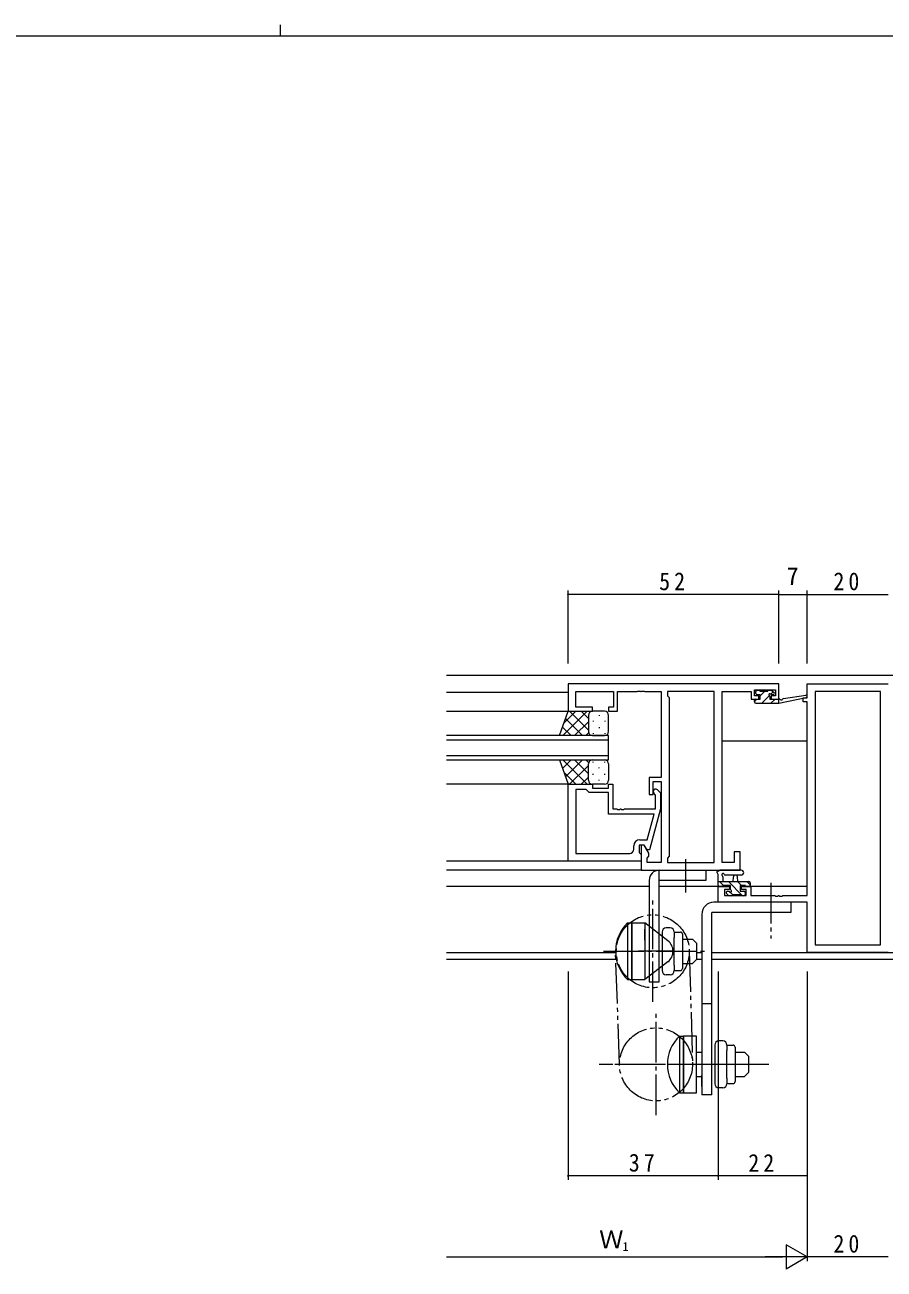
# Model space of a CAD drawing. Units: millimetres on the paper. Extents: x -397 to 397, y -282 to 282.
# Drawn here: x -71.9 to 140.1, y -24.8 to 282.1 of the extents above; entities that cross this region are included whole.
import ezdxf
from ezdxf.enums import TextEntityAlignment as Align

# ---------------------------------------------------------------- set-up
doc = ezdxf.new("R2010")
doc.units = ezdxf.units.MM
doc.linetypes.add('USER2', pattern=[13, 10, -1, 1, -1])
doc.linetypes.add('USER3', pattern=[15, 10, -1, 1, -1, 1, -1])
for name, color, linetype, lineweight in [('0-1_YKK_ZWAK', 7, 'Continuous', 18), ('0-3_YKK_11', 7, 'Continuous', 18), ('0-4_YKK_12', 2, 'Continuous', 18), ('0-5_YKK_13', 4, 'Continuous', 18), ('0-6_YKK_D', 6, 'Continuous', 18)]:
    doc.layers.add(name, color=color, linetype=linetype, lineweight=lineweight)
doc.styles.add('ＭＳ ゴシック', font='')
doc.styles.get('ＭＳ ゴシック').set_extended_font_data('MS Gothic')

msp = doc.modelspace()

# ---------------------------------------------------------------- linework, layer by layer
at = {"layer": '0-1_YKK_ZWAK'}
for p, q in [((376.092, 279.3), (-393.908, 279.3)), ((-8.894, 282.1), (-8.894, 279.3))]:
    msp.add_line(p, q, dxfattribs=at)
at = {"layer": '0-3_YKK_11'}
for p, q in [((62.12, 119.581), (62.12, 112.781)), ((114.12, 119.581), (62.12, 119.581)), ((64.05, 117.651), (73.32, 117.651)), ((64.05, 113.781), (64.05, 117.651)), ((73.32, 117.651), (73.32, 113.781)), ((74.32, 117.651), (79.162, 117.651)), ((74.32, 112.781), (74.32, 117.651)), ((79.162, 117.651), (79.345, 117.771)), ((79.345, 117.771), (79.895, 117.771)), ((79.895, 117.771), (80.078, 117.651)), ((80.078, 117.651), (80.162, 117.651)), ((80.162, 117.651), (80.345, 117.771)), ((80.345, 117.771), (80.895, 117.771)), ((80.895, 117.771), (81.078, 117.651)), ((81.078, 117.651), (85.12, 117.651)), ((85.12, 117.651), (85.12, 96.481)), ((86.62, 117.651), (86.62, 116.581)), ((98.19, 117.651), (86.62, 117.651)), ((98.19, 75.511), (98.19, 117.651)), ((98.19, 75.511), (98.19, 117.651)), ((100.12, 117.651), (107.32, 117.651)), ((100.12, 75.511), (100.12, 117.651)), ((107.32, 117.651), (107.32, 116.851)), ((107.32, 116.851), (107.32, 115.781)), ((108.12, 118.081), (113.32, 118.081)), ((108.12, 116.581), (108.12, 118.081)), ((113.32, 118.081), (113.32, 116.581)), ((114.12, 115.781), (114.12, 119.581)), ((121.12, 119.581), (141.12, 119.581)), ((121.12, 116.081), (121.12, 119.581)), ((123.05, 117.651), (123.05, 55.211)), ((139.19, 117.651), (123.05, 117.651)), ((139.19, 55.211), (139.19, 117.651)), ((139.19, 55.211), (139.19, 117.651)), ((68.12, 113.781), (64.05, 113.781)), ((68.12, 112.781), (68.12, 113.781)), ((72.12, 113.781), (72.12, 112.781)), ((73.32, 113.781), (72.12, 113.781)), ((86.62, 116.581), (87.05, 116.151)), ((87.05, 116.151), (87.05, 77.011)), ((107.32, 115.781), (109.22, 115.781)), ((109.22, 116.581), (108.12, 116.581)), ((109.22, 115.781), (109.22, 116.581)), ((112.22, 116.581), (112.22, 115.781)), ((113.32, 116.581), (112.22, 116.581)), ((112.22, 115.781), (114.12, 115.781)), ((120.12, 116.081), (121.12, 116.081)), ((120.12, 115.081), (120.12, 116.081)), ((121.12, 115.081), (120.12, 115.081)), ((121.12, 67.311), (121.12, 115.081)), ((62.12, 112.781), (68.12, 112.781)), ((72.12, 112.781), (74.32, 112.781)), ((82.12, 96.481), (82.12, 92.281)), ((85.12, 96.481), (82.12, 96.481)), ((83.12, 95.481), (85.12, 95.481)), ((83.12, 92.281), (83.12, 95.481)), ((85.12, 95.481), (85.12, 75.511)), ((62.12, 94.781), (68.12, 94.781)), ((62.12, 75.781), (62.12, 94.781)), ((64.05, 93.481), (64.05, 77.711)), ((66.62, 93.481), (64.05, 93.481)), ((64.05, 93.481), (64.05, 77.711)), ((66.82, 93.281), (66.62, 93.481)), ((67.32, 92.781), (66.82, 93.281)), ((72.12, 92.781), (67.32, 92.781)), ((68.12, 94.781), (68.12, 93.781)), ((68.12, 93.781), (72.12, 93.781)), ((72.12, 94.781), (73.12, 94.781)), ((72.12, 93.781), (72.12, 94.781)), ((72.12, 87.381), (72.12, 92.781)), ((73.12, 94.781), (73.12, 88.681)), ((82.12, 92.281), (83.12, 92.281)), ((83.72, 92.132), (83.296, 92.556)), ((83.72, 88.681), (83.72, 92.132)), ((84.144, 93.405), (84.92, 92.629)), ((84.92, 92.629), (84.92, 88.684)), ((83.328, 87.381), (72.12, 87.381)), ((73.12, 88.681), (74.162, 88.681)), ((74.162, 88.681), (74.345, 88.561)), ((74.345, 88.561), (74.895, 88.561)), ((74.895, 88.561), (75.078, 88.681)), ((75.078, 88.681), (75.162, 88.681)), ((75.162, 88.681), (75.345, 88.561)), ((75.345, 88.561), (75.895, 88.561)), ((75.895, 88.561), (76.078, 88.681)), ((76.078, 88.681), (83.72, 88.681)), ((81.64, 81.081), (83.328, 87.381)), ((84.92, 88.684), (82.213, 78.581)), ((79.82, 81.081), (81.64, 81.081)), ((64.05, 77.711), (77.32, 77.711)), ((78.32, 78.711), (78.32, 79.581)), ((79.62, 79.781), (79.62, 77.981)), ((80.92, 79.781), (79.62, 79.781)), ((79.62, 77.981), (79.82, 77.781)), ((79.82, 77.781), (80.12, 77.481)), ((80.12, 79.781), (80.12, 73.581)), ((80.92, 79.781), (80.12, 79.781)), ((80.12, 77.481), (80.12, 75.781)), ((82.05, 77.823), (80.92, 79.781)), ((81.613, 78.581), (80.92, 79.781)), ((82.213, 78.581), (81.613, 78.581)), ((81.62, 76.581), (82.05, 77.011)), ((82.05, 77.011), (82.05, 77.823)), ((87.05, 77.011), (86.62, 76.581)), ((103.12, 78.081), (103.12, 75.511)), ((104.62, 78.081), (103.12, 78.081)), ((104.62, 73.581), (104.62, 78.081)), ((80.12, 75.781), (62.12, 75.781)), ((81.62, 75.511), (81.62, 76.581)), ((85.12, 75.511), (81.62, 75.511)), ((86.62, 76.581), (86.62, 75.511)), ((86.62, 75.511), (98.19, 75.511)), ((103.12, 75.511), (100.12, 75.511)), ((80.12, 73.581), (104.62, 73.581)), ((99.12, 69.581), (101.92, 69.581)), ((99.12, 65.681), (99.12, 69.581)), ((100.75, 68.781), (100.75, 67.311)), ((101.92, 68.781), (100.75, 68.781)), ((101.92, 69.581), (101.92, 68.781)), ((104.92, 69.581), (107.22, 69.581)), ((104.92, 68.781), (104.92, 69.581)), ((106.02, 68.781), (104.92, 68.781)), ((106.02, 67.311), (106.02, 68.781)), ((107.22, 69.581), (107.22, 67.311)), ((121.12, 65.681), (99.12, 65.681)), ((100.75, 67.311), (106.02, 67.311)), ((107.22, 67.311), (113.162, 67.311)), ((113.162, 67.311), (113.345, 67.191)), ((113.345, 67.191), (113.895, 67.191)), ((113.895, 67.191), (114.078, 67.311)), ((114.078, 67.311), (114.162, 67.311)), ((114.162, 67.311), (114.345, 67.191)), ((114.345, 67.191), (114.895, 67.191)), ((114.895, 67.191), (115.078, 67.311)), ((115.078, 67.311), (121.12, 67.311)), ((121.12, 53.281), (121.12, 65.681)), ((141.12, 53.281), (121.12, 53.281)), ((123.05, 55.211), (139.19, 55.211))]:
    msp.add_line(p, q, dxfattribs=at)
for centre, radius, start, end in [((83.72, 92.981), 0.6, 44.99999, 225.00001), ((79.82, 79.581), 1.5, 90.00001, 179.99999), ((77.32, 78.711), 1, 270.00001, 359.99999)]:
    msp.add_arc(centre, radius, start, end, dxfattribs=at)
at = {"layer": '0-4_YKK_12'}
for p, q in [((230.12, 121.581), (32.12, 121.581)), ((62.12, 117.38), (32.12, 117.38)), ((32.12, 112.78), (62.62, 112.781)), ((72.121, 106.781), (32.12, 106.781)), ((32.12, 105.781), (72.121, 105.781)), ((72.121, 100.781), (72.121, 106.781)), ((121.12, 105.381), (100.12, 105.381)), ((72.121, 101.781), (32.12, 101.781)), ((32.12, 100.781), (72.121, 100.781)), ((62.62, 94.781), (32.12, 94.781)), ((62.42, 75.781), (32.12, 75.781)), ((80.42, 73.58), (32.12, 73.58)), ((82.12, 69.581), (32.12, 69.581)), ((102.22, 69.581), (84.62, 69.581)), ((121.12, 69.581), (104.62, 69.581)), ((73.827, 53.211), (32.12, 53.211)), ((95.12, 53.211), (93.82, 53.211)), ((164.62, 53.211), (97.62, 53.211)), ((74.029, 51.581), (32.12, 51.581)), ((95.12, 51.581), (93.82, 51.581)), ((164.62, 51.581), (97.62, 51.581))]:
    msp.add_line(p, q, dxfattribs=at)
at = {"layer": '0-5_YKK_13'}
for p, q in [((108.42, 117.181), (108.42, 117.681)), ((108.632, 117.968), (108.433, 117.768)), ((108.72, 117.981), (109.22, 117.981)), ((109.52, 116.881), (108.72, 116.881)), ((109.42, 117.781), (111.42, 117.781)), ((110.691, 117.781), (109.52, 116.61)), ((109.52, 115.781), (109.52, 116.881)), ((111.808, 116.653), (109.936, 114.781)), ((111.62, 117.981), (112.22, 117.981)), ((112.74, 117.585), (112.147, 116.992)), ((112.72, 116.881), (112.381, 116.881)), ((112.432, 117.893), (112.932, 117.393)), ((115.232, 115.954), (120.774, 116.777)), ((108.691, 115.781), (108.12, 115.21)), ((108.12, 115.081), (108.12, 115.481)), ((108.42, 115.781), (109.52, 115.781)), ((108.42, 114.781), (114.118, 114.781)), ((111.92, 116.42), (111.92, 115.781)), ((111.92, 115.781), (114.118, 115.781)), ((113.181, 115.781), (112.181, 114.781)), ((114.118, 114.781), (120.879, 116.187)), ((114.118, 115.781), (114.205, 115.795)), ((114.118, 114.781), (114.118, 115.781)), ((59.977, 106.781), (62.12, 112.781)), ((66.852, 112.781), (60.852, 106.781)), ((64.023, 112.781), (61.062, 109.82)), ((65.671, 106.781), (61.475, 110.976)), ((62.12, 112.781), (68.12, 112.781)), ((67.12, 108.16), (62.5, 112.781)), ((67.12, 110.989), (65.328, 112.781)), ((67.12, 111.781), (67.12, 108.181)), ((67.12, 111.381), (67.12, 107.781)), ((71.12, 112.781), (68.12, 112.781)), ((69.756, 111.861), (69.756, 111.661)), ((72.12, 107.781), (72.12, 111.781)), ((62.843, 106.781), (60.731, 108.892)), ((67.12, 110.22), (63.68, 106.781)), ((67.176, 107.449), (66.508, 106.781)), ((68.341, 110.446), (68.341, 110.246)), ((69.756, 108.831), (69.756, 108.631)), ((71.171, 110.446), (71.171, 110.246)), ((68.12, 106.781), (59.977, 106.781)), ((68.12, 106.781), (71.12, 106.781)), ((68.341, 107.416), (68.341, 107.216)), ((71.171, 107.416), (71.171, 107.216)), ((59.977, 100.781), (68.12, 100.781)), ((59.977, 100.781), (62.12, 94.781)), ((62.843, 100.781), (60.731, 98.669)), ((66.852, 94.781), (60.852, 100.781)), ((65.671, 100.781), (61.475, 96.585)), ((67.12, 99.401), (62.5, 94.781)), ((67.12, 97.341), (63.68, 100.781)), ((67.177, 100.112), (66.508, 100.781)), ((67.12, 96.181), (67.12, 99.781)), ((67.12, 95.781), (67.12, 99.381)), ((68.12, 100.781), (71.12, 100.781)), ((68.341, 100.146), (68.341, 100.346)), ((69.756, 98.731), (69.756, 98.931)), ((71.171, 100.146), (71.171, 100.346)), ((72.12, 99.781), (72.12, 95.781)), ((64.023, 94.781), (61.062, 97.741)), ((67.12, 96.572), (65.328, 94.781)), ((68.341, 97.116), (68.341, 97.316)), ((69.756, 95.701), (69.756, 95.901)), ((71.171, 97.116), (71.171, 97.316)), ((62.12, 94.781), (68.12, 94.781)), ((71.12, 94.781), (68.12, 94.781)), ((84.62, 46.081), (84.62, 73.581)), ((84.62, 73.581), (96.12, 73.581)), ((99.12, 69.881), (99.12, 72.561)), ((99.12, 70.781), (106.72, 70.781)), ((100.45, 69.781), (99.45, 70.781)), ((104.848, 73.581), (99.685, 73.581)), ((100.32, 71.961), (100.32, 70.781)), ((104.848, 72.381), (100.887, 72.378)), ((105.195, 67.281), (101.695, 70.781)), ((102.82, 70.781), (102.922, 71.925)), ((104.02, 70.781), (103.918, 71.925)), ((104.94, 69.781), (103.94, 70.781)), ((107.02, 69.945), (106.185, 70.781)), ((100.02, 69.581), (99.42, 69.581)), ((102.22, 69.781), (100.22, 69.781)), ((101.708, 67.368), (101.208, 67.868)), ((101.42, 68.381), (101.759, 68.381)), ((102.75, 67.481), (101.872, 68.359)), ((102.22, 68.842), (102.22, 69.781)), ((104.62, 69.781), (104.62, 68.381)), ((105.92, 69.781), (104.62, 69.781)), ((104.62, 68.381), (105.52, 68.381)), ((105.82, 68.081), (105.82, 67.581)), ((106.72, 69.581), (106.12, 69.581)), ((107.02, 70.481), (107.02, 69.881)), ((117.12, 65.681), (98.12, 65.681)), ((102.52, 67.281), (101.92, 67.281)), ((104.82, 67.481), (102.72, 67.481)), ((105.52, 67.281), (105.02, 67.281)), ((117.12, 65.681), (117.12, 63.181)), ((95.12, 62.681), (95.12, 18.181)), ((97.62, 18.181), (97.62, 63.181)), ((117.12, 63.181), (97.62, 63.181)), ((76.82, 60.581), (77.82, 60.581)), ((76.82, 60.581), (76.82, 46.581)), ((77.82, 46.581), (77.82, 60.581)), ((77.82, 60.581), (81.02, 60.581)), ((77.82, 60.581), (77.82, 46.581)), ((86.756, 56.153), (81.02, 60.581)), ((81.02, 60.581), (81.02, 46.581)), ((81.02, 56.283), (81.02, 59.033)), ((85.32, 58.354), (85.32, 48.807)), ((87.32, 59.354), (86.32, 59.354)), ((88.32, 58.354), (88.32, 56.967)), ((88.32, 58.331), (89.82, 58.331)), ((88.32, 50.194), (88.32, 56.967)), ((90.32, 57.831), (90.32, 49.331)), ((90.32, 56.581), (92.82, 56.581)), ((92.82, 56.581), (93.82, 55.581)), ((93.82, 55.581), (93.82, 51.581)), ((88.073, 53.581), (79.468, 53.581)), ((86.756, 51.008), (81.02, 46.581)), ((88.32, 50.194), (88.32, 48.807)), ((76.82, 46.581), (77.82, 46.581)), ((77.82, 46.581), (81.02, 46.581)), ((87.32, 47.807), (86.32, 47.807)), ((88.32, 48.831), (89.82, 48.831)), ((95.12, 40.681), (97.62, 40.681)), ((89.62, 32.681), (90.62, 32.681)), ((89.62, 32.681), (89.62, 18.681)), ((90.62, 18.681), (90.62, 32.681)), ((90.62, 32.681), (90.62, 18.681)), ((93.82, 32.681), (90.62, 32.681)), ((93.82, 18.681), (93.82, 32.681)), ((93.82, 28.383), (93.82, 31.133)), ((100.32, 31.454), (99.32, 31.454)), ((93.82, 28.681), (95.12, 28.681)), ((98.32, 30.454), (98.32, 20.907)), ((101.32, 30.454), (101.32, 29.067)), ((101.32, 30.431), (102.82, 30.431)), ((101.32, 22.294), (101.32, 29.067)), ((103.32, 29.931), (103.32, 21.431)), ((103.32, 28.681), (105.62, 28.681)), ((105.62, 28.681), (106.62, 27.681)), ((106.62, 27.681), (106.62, 23.681)), ((102.475, 25.681), (89.959, 25.681)), ((93.82, 22.681), (95.12, 22.681)), ((95.12, 20.228), (95.12, 22.978)), ((101.32, 22.294), (101.32, 20.907)), ((89.62, 18.681), (90.62, 18.681)), ((90.62, 18.681), (93.82, 18.681)), ((100.32, 19.907), (99.32, 19.907)), ((101.32, 20.931), (102.82, 20.931)), ((97.62, 18.181), (95.12, 18.181))]:
    msp.add_line(p, q, dxfattribs=at)
at = {"layer": '0-5_YKK_13', "linetype": 'USER2'}
for p, q in [((91.12, 76.302), (91.12, 68.088)), ((112.12, 70.438), (112.12, 56.696)), ((83.02, 41.081), (83.02, 66.081)), ((70.82, 53.581), (96.177, 53.581)), ((83.82, 13.181), (83.82, 38.181)), ((111.62, 25.681), (69.82, 25.681)), ((110.141, 25.681), (70.131, 25.681))]:
    msp.add_line(p, q, dxfattribs=at)
at = {"layer": '0-5_YKK_13', "linetype": 'USER3'}
for p, q in [((74.82, 25.681), (73.82, 53.581)), ((92.02, 53.581), (92.82, 25.681))]:
    msp.add_line(p, q, dxfattribs=at)
at = {"layer": '0-5_YKK_13'}
for points in [[(82.12, 71.081), (82.12, 46.081), (84.62, 46.081)], [(96.12, 73.581), (96.12, 71.081), (84.62, 71.081)], [(90.32, 50.581), (92.82, 50.581), (93.82, 51.581)], [(103.32, 22.681), (105.62, 22.681), (106.62, 23.681)]]:
    msp.add_lwpolyline(points, dxfattribs=at)
at = {"layer": '0-5_YKK_13', "linetype": 'USER3'}
for centre in [(83.02, 53.581), (83.82, 25.681)]:
    msp.add_circle(centre, 9, dxfattribs=at)
at = {"layer": '0-5_YKK_13'}
for centre, radius, start, end in [((108.72, 117.681), 0.3, 90, 180), ((108.72, 117.181), 0.3, 180, 270), ((109.22, 117.781), 0.2, 0, 90), ((111.62, 117.781), 0.2, 90, 180), ((111.92, 116.881), 0.25, 33.05573, 236.94427), ((111.62, 116.42), 0.3, 0, 56.94427), ((112.381, 117.181), 0.3, 213.05573, 270), ((112.22, 117.681), 0.3, 45, 90), ((112.72, 117.181), 0.3, 270, 45), ((120.818, 116.481), 0.3, 281.74981, 98.44936), ((108.42, 115.481), 0.3, 90, 180), ((108.42, 115.081), 0.3, 180, 270), ((114.253, 115.498), 0.3, 39.19754, 99.19754), ((114.718, 115.878), 0.3, 219.19754, 338.44936), ((115.276, 115.657), 0.3, 98.44936, 158.44936), ((68.12, 111.781), 1, 90, 180), ((68.12, 111.781), 1, 90, 180), ((71.12, 111.781), 1, 360, 90), ((68.12, 107.781), 1, 180, 270), ((68.12, 107.781), 1, 180, 270), ((71.12, 107.781), 1, 270, 360), ((68.12, 99.781), 1, 90, 180), ((68.12, 99.781), 1, 90, 180), ((71.12, 99.781), 1, 360, 90), ((68.12, 95.781), 1, 180, 270), ((68.12, 95.781), 1, 180, 270), ((71.12, 95.781), 1, 270, 360), ((84.62, 71.081), 2.5, 90, 180), ((99.12, 73.081), 0.3, 79.47122, 240), ((98.82, 72.561), 0.3, 0, 60), ((99.229, 73.67), 0.3, 259.47122, 319.47122), ((99.685, 73.281), 0.3, 90, 139.47122), ((100.32, 72.481), 0.3, 19.18976, 240), ((100.02, 71.961), 0.3, 0, 60), ((100.886, 72.678), 0.3, 199.18976, 270.04023), ((103.42, 71.881), 0.5, 5.09207, 174.90793), ((104.847, 72.981), 0.6, 270.04023, 90.04023), ((106.72, 70.481), 0.3, 0, 90), ((99.42, 69.881), 0.3, 180, 270), ((100.02, 69.781), 0.2, 270, 0), ((101.42, 68.081), 0.3, 90, 225), ((101.759, 68.081), 0.3, 33.05573, 90), ((102.22, 68.381), 0.25, 213.05573, 56.94427), ((102.52, 68.842), 0.3, 180, 236.94427), ((105.52, 68.081), 0.3, 0, 90), ((105.52, 67.581), 0.3, 270, 0), ((106.12, 69.781), 0.2, 180, 270), ((106.72, 69.881), 0.3, 270, 0), ((98.12, 62.681), 3, 90, 180), ((101.92, 67.581), 0.3, 225, 270), ((102.52, 67.481), 0.2, 270, 0), ((105.02, 67.481), 0.2, 180, 270), ((83.486, 53.581), 9.667, 133.60284, 226.39716), ((86.32, 58.354), 1, 90, 180), ((87.32, 58.354), 1, 0, 90), ((89.82, 57.831), 0.5, 0, 90), ((84.77, 53.581), 3.25, 307.66316, 52.33684), ((89.82, 49.331), 0.5, 270, 0), ((86.32, 48.807), 1, 180, 270), ((87.32, 48.807), 1, 270, 0), ((96.286, 25.681), 9.667, 133.60284, 226.39716), ((99.32, 30.454), 1, 90, 180), ((100.32, 30.454), 1, 0, 90), ((102.82, 29.931), 0.5, 0, 90), ((99.32, 20.907), 1, 180, 270), ((100.32, 20.907), 1, 270, 0), ((102.82, 21.431), 0.5, 270, 0)]:
    msp.add_arc(centre, radius, start, end, dxfattribs=at)
at = {"layer": '0-6_YKK_D'}
for p, q in [((62.12, 124.581), (62.12, 142.581)), ((114.12, 141.581), (62.12, 141.581)), ((114.12, 124.581), (114.12, 142.581)), ((114.122, 124.581), (114.122, 142.581)), ((114.122, 141.581), (121.12, 141.581)), ((121.12, 124.581), (121.12, 142.581)), ((121.12, 124.581), (121.12, 142.581)), ((121.12, 141.581), (141.12, 141.581)), ((62.12, 48.581), (62.12, -2.819)), ((99.12, 48.581), (99.12, -2.819)), ((99.12, 48.581), (99.12, -2.819)), ((121.12, 48.581), (121.12, -22.82)), ((121.12, 48.581), (121.12, -22.819)), ((121.12, 48.581), (121.12, -2.819)), ((99.12, -1.819), (62.12, -1.819)), ((121.12, -1.819), (99.12, -1.819)), ((115.924, -18.82), (115.924, -24.82)), ((121.12, -21.82), (115.924, -18.82)), ((32.12, -21.82), (115.12, -21.82)), ((121.12, -21.82), (110.728, -21.82)), ((121.12, -21.82), (115.924, -24.82)), ((141.12, -21.819), (121.12, -21.819))]:
    msp.add_line(p, q, dxfattribs=at)
for centre, start, end in [((62.12, 141.581), 0, 180), ((62.12, 141.581), 180, 0), ((114.12, 141.581), 0, 180), ((114.12, 141.581), 180, 0), ((114.122, 141.581), 0, 180), ((114.122, 141.581), 180, 0), ((121.12, 141.581), 0, 180), ((121.12, 141.581), 0, 180), ((121.12, 141.581), 180, 0), ((121.12, 141.581), 180, 0), ((62.12, -1.819), 0, 180), ((62.12, -1.819), 180, 0), ((99.12, -1.819), 0, 180), ((99.12, -1.819), 0, 180), ((99.12, -1.819), 180, 0), ((99.12, -1.819), 180, 0), ((121.12, -1.819), 0, 180), ((121.12, -1.819), 180, 0)]:
    msp.add_arc(centre, 0.106, start, end, dxfattribs=at)

# ---------------------------------------------------------------- texts
at = {"layer": '0-6_YKK_D', "color": 7, "style": 'ＭＳ ゴシック'}
for s, height, p in [('7', 4.399, (116.021, 142.581)), ('Ｗ', 4.399, (69.78, -21.02)), ('1', 2.199, (75.54, -21.02))]:
    msp.add_text(s, height=height, dxfattribs=at).set_placement(p, align=Align.BOTTOM_LEFT)
at = {"layer": '0-6_YKK_D', "color": 7, "char_height": 4.399, "attachment_point": 7, "style": 'ＭＳ ゴシック'}
for s, insert in [('\\T1.37;\\W0.9;52', (84.6, 142.581)), ('\\T1.37;\\W0.9;20', (127.6, 142.581)), ('\\T1.37;\\W0.9;37', (77.1, -0.819)), ('\\T1.37;\\W0.9;22', (106.6, -0.819)), ('\\T1.37;\\W0.9;20', (127.6, -20.819))]:
    msp.add_mtext(s, dxfattribs=dict(at, insert=insert))

doc.saveas('drawing.dxf')
